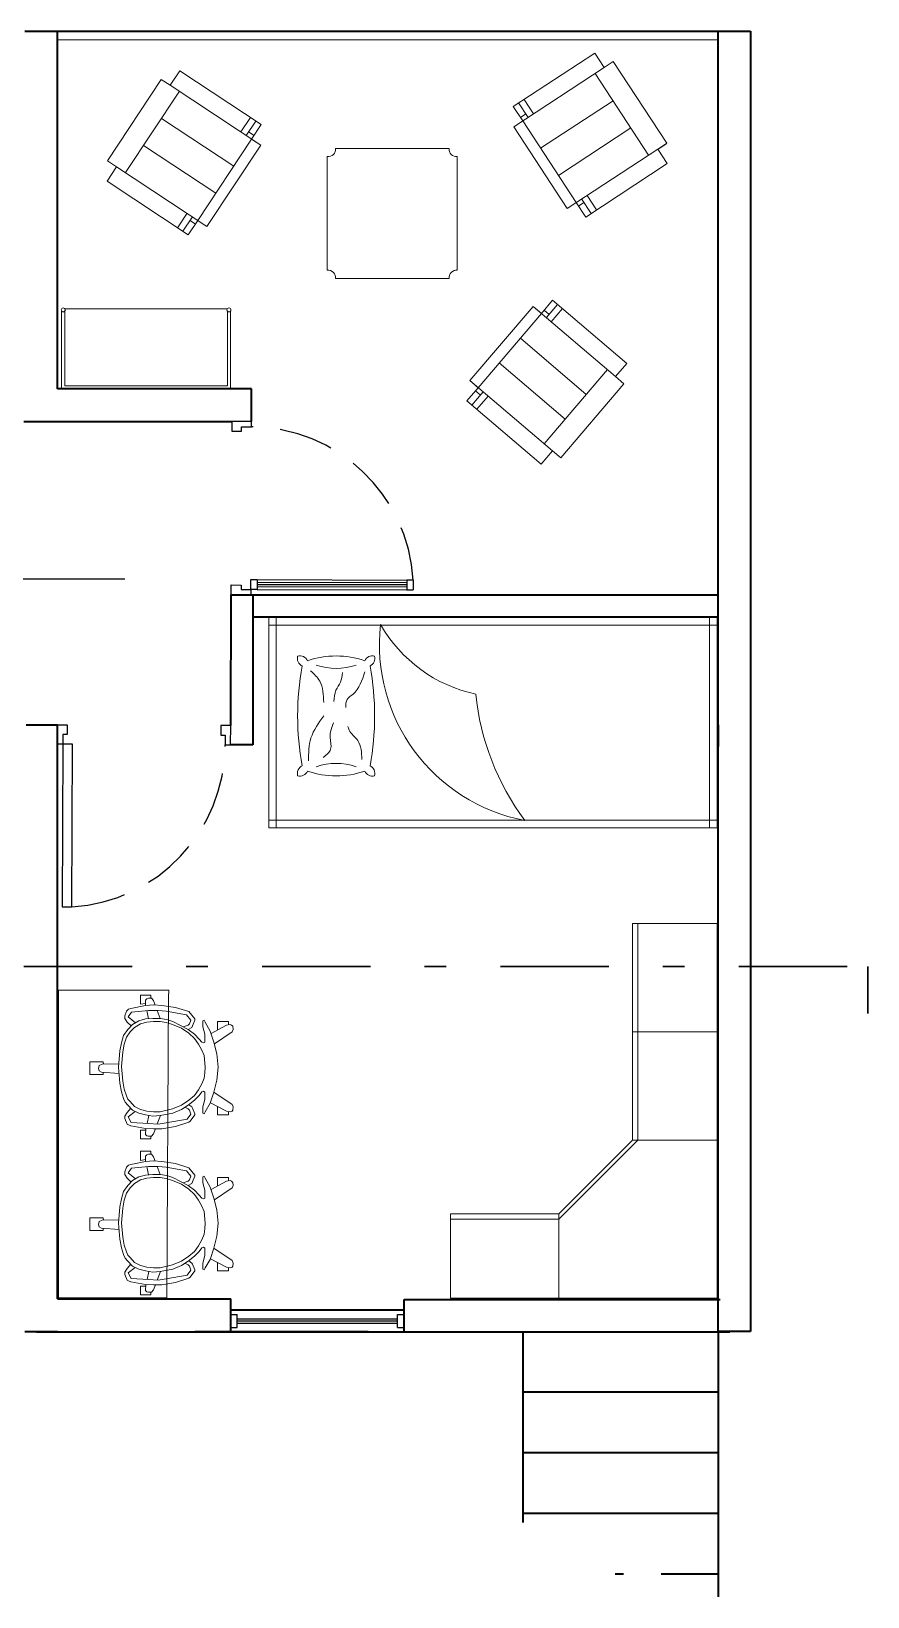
# Model space of a CAD drawing. Header units: millimetres. Extents: x 235.7 to 251.5, y 148.6 to 159.
# Drawn here: x 239.32 to 243.18, y 151.31 to 158.54 of the extents above; entities that cross this region are included whole.
import ezdxf

# ---------------------------------------------------------------- set-up
doc = ezdxf.new("R2010")
doc.units = ezdxf.units.MM
doc.linetypes.add('DASHDOT', pattern=[1, 0.5, -0.25, 0, -0.25])
doc.linetypes.add('HIDDEN', pattern=[0.375, 0.25, -0.125])
for name, color, linetype, lineweight in [('A-DOOR-FULL', 7, 'Continuous', 25), ('A-FLOR-LEVL', 7, 'Continuous', 35), ('A-FURN', 9, 'Continuous', 18), ('A-GLAZ-FULL', 4, 'Continuous', 25), ('A-WALL-FULL', 7, 'Continuous', 35), ('A-WALL-FULL-EXTR', 7, 'Continuous', 35), ('A-WALL-FULL-INTR', 7, 'Continuous', 35)]:
    doc.layers.add(name, color=color, linetype=linetype, lineweight=lineweight)

# ---------------------------------------------------------------- blocks, each defined once
blk = doc.blocks.new('DOOR-75')
for points in [[(-0.07, 0.84), (-0.07, 0.09), (-0.025, 0.09), (-0.025, 0.84), (-0.07, 0.84)], [(-0.775, 0.09), (-0.8, 0.09), (-0.8, 0), (-0.755, 0), (-0.755, 0.045), (-0.775, 0.045), (-0.775, 0.09)], [(-0.025, 0.09), (0, 0.09), (0, 0), (-0.045, 0), (-0.045, 0.045), (-0.025, 0.045), (-0.025, 0.09)]]:
    blk.add_lwpolyline(points)
at = {"linetype": 'HIDDEN'}
blk.add_arc((-0.0225, 0.089), 0.7525, 93.61808, 179.92486, dxfattribs=at)

msp = doc.modelspace()

# ---------------------------------------------------------------- linework, layer by layer
for p, q in [((240.3665, 156.0065), (240.3665, 155.9613)), ((241.0565, 156.0037), (241.0563, 155.9587))]:
    msp.add_line(p, q)
for points in [[(242.215, 157.9933), (242.2568, 158.0207)], [(239.7547, 156.008), (239.19, 156.008), (239.0324, 156.008)]]:
    msp.add_lwpolyline(points)
at = {"layer": 'A-DOOR-FULL'}
for p, q in [((240.3363, 155.9615), (240.3365, 156.0015)), ((240.3665, 155.9613), (240.3363, 155.9615)), ((240.3364, 155.994), (240.3364, 155.994)), ((240.3365, 156.0015), (240.3365, 156.0065)), ((240.3365, 156.0065), (240.3665, 156.0065)), ((240.3665, 156.0065), (241.0565, 156.0037)), ((240.3665, 155.9613), (241.0563, 155.9587)), ((241.0865, 156.0036), (241.0565, 156.0037)), ((241.0865, 156.0036), (241.0863, 155.9586)), ((241.0563, 155.9587), (241.0863, 155.9586))]:
    msp.add_line(p, q, dxfattribs=at)
for points in [[(240.3391, 156.7114), (240.3392, 156.7364), (240.2492, 156.7368), (240.2491, 156.6918), (240.2941, 156.6916), (240.2941, 156.7116), (240.3391, 156.7114)], [(240.3363, 155.9615), (240.3362, 155.9365), (240.2462, 155.9368), (240.2464, 155.9818), (240.2914, 155.9816), (240.2913, 155.9616), (240.3363, 155.9615)]]:
    msp.add_lwpolyline(points, dxfattribs=at)
at = {"layer": 'A-DOOR-FULL', "linetype": 'HIDDEN'}
msp.add_arc((240.3353, 155.959), 0.7525, 3.40187, 89.70865, dxfattribs=at)
at = {"layer": 'A-FLOR-LEVL'}
for p, q in [((241.0439, 152.6359), (240.2439, 152.6359)), ((240.8787, 152.5359), (240.0787, 152.5359)), ((241.5939, 151.6555), (241.5939, 152.5368)), ((242.4939, 152.5368), (242.4939, 151.313)), ((242.4939, 152.2568), (241.5939, 152.2568)), ((242.4939, 151.9768), (241.5939, 151.9768)), ((242.4939, 151.6968), (241.5939, 151.6968)), ((242.0571, 151.4168), (242.0186, 151.4168)), ((242.4939, 151.4168), (242.2313, 151.4168))]:
    msp.add_line(p, q, dxfattribs=at)
at = {"layer": 'A-FURN'}
for p, q in [((239.4439, 158.4968), (242.4939, 158.4968)), ((242.01, 158.397), (242.2568, 158.0207)), ((239.6751, 157.9397), (239.9233, 158.3151)), ((241.2522, 157.9963), (240.7272, 157.9963)), ((240.6897, 157.9588), (240.6897, 157.4338)), ((241.2897, 157.4338), (241.2897, 157.9588)), ((240.7272, 157.3963), (241.2522, 157.3963)), ((239.4632, 157.2457), (239.4631, 156.886)), ((239.4781, 156.9005), (239.4781, 157.2462)), ((240.2278, 157.2563), (239.4782, 157.2563)), ((240.2282, 157.2563), (240.2282, 157.2563)), ((240.2282, 157.246), (240.2282, 156.9005)), ((240.2432, 156.8863), (240.2432, 157.2458)), ((240.2282, 156.9005), (239.4781, 156.9005)), ((241.767, 156.5681), (242.0588, 156.9107)), ((240.4542, 155.7962), (240.4542, 155.8312)), ((242.4542, 155.7962), (242.4542, 155.8312)), ((240.4542, 155.7962), (240.4192, 155.7962)), ((242.4542, 155.7962), (242.4892, 155.7962)), ((240.4542, 154.8962), (240.4192, 154.8962)), ((240.4542, 154.8962), (240.4542, 154.8612)), ((242.4542, 154.8962), (242.4542, 154.8612)), ((242.4542, 154.8962), (242.4892, 154.8962)), ((242.0989, 154.42), (242.1239, 154.42)), ((242.1239, 154.42), (242.1239, 153.92)), ((239.4489, 152.6918), (239.4489, 154.1118)), ((239.4489, 154.1118), (239.9574, 154.1118)), ((239.9573, 154.0943), (239.9489, 152.6918)), ((239.9574, 154.1118), (239.9574, 154.0943)), ((242.0989, 153.92), (242.4889, 153.92)), ((242.1239, 153.92), (242.1239, 153.42)), ((240.0567, 153.507), (240.0505, 153.5025)), ((240.2338, 153.5363), (240.2338, 153.5518)), ((241.7589, 153.055), (242.1239, 153.42)), ((242.0989, 153.42), (242.4889, 153.42)), ((241.7589, 153.08), (241.7589, 152.69)), ((241.2589, 153.055), (241.7589, 153.055)), ((240.0567, 152.7869), (240.0505, 152.7824)), ((240.2338, 152.8163), (240.2338, 152.8317)), ((239.9489, 152.6918), (239.4489, 152.6918))]:
    msp.add_line(p, q, dxfattribs=at)
at = {"layer": 'A-FURN', "color": 1, "linetype": 'DASHDOT', "lineweight": 30}
for p, q in [((239.2889, 154.2218), (243.1844, 154.2218)), ((243.1844, 154.2218), (243.1844, 154.005))]:
    msp.add_line(p, q, dxfattribs=at)
at = {"layer": 'A-FURN', "lineweight": 0}
for p, q in [((239.8757, 154.089), (239.8277, 154.089)), ((239.8277, 154.089), (239.8277, 154.0467)), ((239.8757, 154.0749), (239.8757, 154.089)), ((239.7629, 154.0157), (239.7544, 153.9932)), ((239.7713, 154.0242), (239.7629, 154.0157)), ((239.7826, 154.027), (239.7713, 154.0242)), ((239.8503, 154.0411), (239.7826, 154.027)), ((239.785, 154.0108), (239.8644, 154.0185)), ((239.8277, 154.0467), (239.8503, 154.0505)), ((239.8559, 154.0721), (239.8503, 154.0665)), ((239.8503, 154.0665), (239.8503, 154.0495)), ((239.8503, 154.0495), (239.851, 154.0411)), ((239.887, 154.0439), (239.8503, 154.0411)), ((239.8644, 154.0749), (239.8559, 154.0721)), ((239.8568, 154.0178), (239.865, 153.9803)), ((239.8785, 154.0749), (239.8644, 154.0749)), ((239.8644, 154.0185), (239.9095, 154.0185)), ((239.887, 154.0636), (239.8785, 154.0749)), ((239.8951, 154.0433), (239.887, 154.0636)), ((239.9264, 154.0411), (239.887, 154.0439)), ((239.918, 153.9819), (239.9048, 154.0185)), ((239.9095, 154.0185), (239.9462, 154.0157)), ((239.9885, 154.0326), (239.9264, 154.0411)), ((239.9462, 154.0157), (240.04, 153.9986)), ((240.0505, 154.0129), (239.9885, 154.0326)), ((240.0505, 154.0129), (240.0787, 153.9791)), ((239.7544, 153.9932), (239.7544, 153.9819)), ((239.7544, 153.9819), (239.7657, 153.965)), ((239.7657, 153.965), (239.784, 153.9466)), ((239.7685, 153.9311), (239.7911, 153.9537)), ((239.7701, 153.9885), (239.785, 154.0108)), ((239.8045, 153.9617), (239.7701, 153.9885)), ((239.7995, 153.9396), (239.7798, 153.9198)), ((239.7911, 153.9537), (239.8193, 153.9706)), ((239.8277, 153.9565), (239.7995, 153.9396)), ((239.8193, 153.9706), (239.8503, 153.9791)), ((239.8559, 153.965), (239.8277, 153.9565)), ((239.8503, 153.9791), (239.8841, 153.9819)), ((239.887, 153.9678), (239.8559, 153.965)), ((239.8841, 153.9819), (239.918, 153.9819)), ((239.918, 153.9678), (239.887, 153.9678)), ((239.918, 153.9819), (239.949, 153.9762)), ((239.9462, 153.9621), (239.918, 153.9678)), ((239.9744, 153.9537), (239.9462, 153.9621)), ((239.949, 153.9762), (239.9772, 153.9678)), ((240.0167, 153.9368), (239.9744, 153.9537)), ((239.9772, 153.9678), (240.0477, 153.9311)), ((240.0245, 153.9431), (240.0477, 153.9509)), ((240.059, 153.9734), (240.04, 153.9986)), ((240.0477, 153.9509), (240.0533, 153.9565)), ((240.0646, 153.9396), (240.0477, 153.9311)), ((240.0533, 153.9565), (240.059, 153.9734)), ((240.0674, 153.948), (240.0646, 153.9396)), ((240.0787, 153.9734), (240.0674, 153.948)), ((240.0787, 153.9791), (240.0787, 153.9734)), ((240.1154, 153.9706), (240.121, 153.9734)), ((240.1154, 153.9424), (240.1154, 153.9706)), ((240.1238, 153.9086), (240.1154, 153.9424)), ((240.121, 153.9734), (240.1266, 153.965)), ((240.1266, 153.965), (240.1492, 153.9227)), ((240.2248, 153.9509), (240.1529, 153.9117)), ((240.2338, 153.9678), (240.183, 153.9678)), ((240.183, 153.9678), (240.183, 153.9281)), ((240.2417, 153.9537), (240.2248, 153.9509)), ((240.2338, 153.9523), (240.2338, 153.9678)), ((240.2474, 153.9509), (240.2417, 153.9537)), ((240.253, 153.9452), (240.2474, 153.9509)), ((240.2558, 153.9311), (240.253, 153.9452)), ((239.7319, 153.8324), (239.7403, 153.8691)), ((239.7403, 153.8691), (239.7488, 153.9029)), ((239.7488, 153.9029), (239.7685, 153.9311)), ((239.7629, 153.8945), (239.7516, 153.8634)), ((239.7798, 153.9198), (239.7629, 153.8945)), ((240.0505, 153.9142), (240.0167, 153.9368)), ((240.0477, 153.9311), (240.0759, 153.9086)), ((240.0759, 153.8888), (240.0505, 153.9142)), ((240.0759, 153.9086), (240.0984, 153.886)), ((240.0956, 153.8634), (240.0759, 153.8888)), ((240.0984, 153.886), (240.1097, 153.8719)), ((240.1097, 153.8719), (240.1182, 153.8691)), ((240.1182, 153.8691), (240.1238, 153.8719)), ((240.1238, 153.8719), (240.1238, 153.9086)), ((240.1492, 153.9227), (240.1661, 153.8719)), ((240.1661, 153.8719), (240.1802, 153.8183)), ((240.1682, 153.8638), (240.2502, 153.9198)), ((240.2502, 153.9198), (240.2558, 153.9311)), ((239.7262, 153.7563), (239.7319, 153.8324)), ((239.746, 153.8268), (239.7403, 153.7591)), ((239.7516, 153.8634), (239.746, 153.8268)), ((240.1097, 153.8352), (240.0956, 153.8634)), ((240.121, 153.8099), (240.1097, 153.8352)), ((240.1266, 153.7563), (240.121, 153.8099)), ((240.1802, 153.8183), (240.1858, 153.7563)), ((239.5932, 153.7225), (239.5932, 153.7817)), ((239.5932, 153.7817), (239.6557, 153.7817)), ((239.6557, 153.7225), (239.5932, 153.7225)), ((239.6332, 153.7506), (239.636, 153.7647)), ((239.636, 153.7394), (239.6332, 153.7506)), ((239.636, 153.7647), (239.6501, 153.7704)), ((239.6473, 153.7337), (239.636, 153.7394)), ((239.7285, 153.7272), (239.6473, 153.7337)), ((239.6501, 153.7704), (239.7274, 153.7725)), ((239.6557, 153.7817), (239.656, 153.7705)), ((239.6557, 153.7331), (239.6557, 153.7225)), ((239.7319, 153.683), (239.7262, 153.7563)), ((239.7403, 153.7591), (239.746, 153.6914)), ((240.121, 153.7055), (240.1238, 153.7309)), ((240.1238, 153.7309), (240.1266, 153.7563)), ((240.1858, 153.7563), (240.1802, 153.6971)), ((239.7403, 153.6435), (239.7319, 153.683)), ((239.746, 153.6914), (239.7516, 153.6548)), ((239.7516, 153.6548), (239.7629, 153.6238)), ((240.0759, 153.6266), (240.0956, 153.652)), ((240.0956, 153.652), (240.1097, 153.6802)), ((240.1097, 153.6802), (240.121, 153.7055)), ((240.1802, 153.6971), (240.1661, 153.6407)), ((239.7488, 153.6125), (239.7403, 153.6435)), ((239.7572, 153.5956), (239.7488, 153.6125)), ((239.7685, 153.5815), (239.7572, 153.5956)), ((239.7629, 153.6238), (239.7685, 153.6097)), ((239.7685, 153.6097), (239.7798, 153.5984)), ((239.7911, 153.5589), (239.7685, 153.5815)), ((239.7798, 153.5984), (239.7995, 153.5758)), ((239.9744, 153.5645), (240.0167, 153.5815)), ((240.0167, 153.5815), (240.0505, 153.604)), ((240.0477, 153.5815), (240.0167, 153.5617)), ((240.0759, 153.604), (240.0477, 153.5815)), ((240.0646, 153.573), (240.0498, 153.5828)), ((240.0505, 153.604), (240.0759, 153.6266)), ((240.0984, 153.6266), (240.0759, 153.604)), ((240.1097, 153.6435), (240.0984, 153.6266)), ((240.1182, 153.6463), (240.1097, 153.6435)), ((240.1154, 153.573), (240.1238, 153.6068)), ((240.1238, 153.6407), (240.1182, 153.6463)), ((240.1238, 153.6068), (240.1238, 153.6407)), ((240.1492, 153.5899), (240.1266, 153.5504)), ((240.1661, 153.6407), (240.1492, 153.5899)), ((240.2248, 153.5533), (240.1508, 153.5927)), ((240.1661, 153.6407), (240.2502, 153.5843)), ((240.2502, 153.5843), (240.2558, 153.573)), ((239.7544, 153.5307), (239.7657, 153.5476)), ((239.7544, 153.5194), (239.7544, 153.5307)), ((239.7652, 153.4943), (239.7544, 153.5194)), ((239.7657, 153.5476), (239.7826, 153.5674)), ((239.8033, 153.5528), (239.7697, 153.5269)), ((239.7697, 153.5269), (239.7846, 153.502)), ((239.8193, 153.5448), (239.7911, 153.5589)), ((239.7995, 153.5758), (239.8277, 153.5617)), ((239.8503, 153.5363), (239.8193, 153.5448)), ((239.8277, 153.5617), (239.8559, 153.5533)), ((239.8841, 153.5307), (239.8503, 153.5363)), ((239.8559, 153.5533), (239.887, 153.5504)), ((239.8577, 153.4973), (239.8654, 153.5338)), ((239.918, 153.5335), (239.8841, 153.5307)), ((239.887, 153.5504), (239.918, 153.5504)), ((239.9204, 153.534), (239.9046, 153.4944)), ((239.918, 153.5504), (239.9744, 153.5645)), ((239.9772, 153.5448), (239.918, 153.5335)), ((239.9462, 153.4997), (240.042, 153.5166)), ((240.0167, 153.5617), (239.9772, 153.5448)), ((240.0322, 153.5716), (240.0477, 153.5645)), ((240.059, 153.5392), (240.042, 153.5166)), ((240.0477, 153.5645), (240.0533, 153.5589)), ((240.0533, 153.5589), (240.059, 153.5392)), ((240.0567, 153.507), (240.0787, 153.5363)), ((240.0674, 153.5674), (240.0646, 153.573)), ((240.0787, 153.542), (240.0674, 153.5674)), ((240.0787, 153.5363), (240.0787, 153.542)), ((240.1154, 153.5448), (240.1154, 153.573)), ((240.121, 153.542), (240.1154, 153.5448)), ((240.1266, 153.5504), (240.121, 153.542)), ((240.183, 153.5363), (240.183, 153.5755)), ((240.2338, 153.5363), (240.183, 153.5363)), ((240.2417, 153.5504), (240.2248, 153.5533)), ((240.2502, 153.5533), (240.2417, 153.5504)), ((240.253, 153.5589), (240.2502, 153.5533)), ((240.2558, 153.573), (240.253, 153.5589)), ((239.7713, 153.4912), (239.7652, 153.4943)), ((239.7826, 153.4856), (239.7713, 153.4912)), ((239.8503, 153.4743), (239.7826, 153.4856)), ((239.7846, 153.502), (239.8644, 153.4969)), ((239.8277, 153.4658), (239.852, 153.4658)), ((239.8277, 153.4264), (239.8277, 153.4658)), ((239.887, 153.4715), (239.8503, 153.4743)), ((239.8503, 153.4461), (239.8527, 153.4741)), ((239.8559, 153.4405), (239.8503, 153.4461)), ((239.8644, 153.4377), (239.8559, 153.4405)), ((239.8644, 153.4969), (239.9095, 153.494)), ((239.8785, 153.4377), (239.8644, 153.4377)), ((239.8757, 153.4377), (239.8757, 153.4264)), ((239.887, 153.4489), (239.8785, 153.4377)), ((239.9264, 153.4715), (239.887, 153.4715)), ((239.896, 153.4715), (239.887, 153.4489)), ((239.9095, 153.494), (239.9462, 153.4997)), ((239.9885, 153.4828), (239.9264, 153.4715)), ((240.0505, 153.5025), (239.9885, 153.4828)), ((239.8757, 153.4264), (239.8277, 153.4264)), ((239.8757, 153.3689), (239.8277, 153.3689)), ((239.8277, 153.3689), (239.8277, 153.3266)), ((239.8757, 153.3548), (239.8757, 153.3689)), ((239.7629, 153.2956), (239.7544, 153.2731)), ((239.7713, 153.3041), (239.7629, 153.2956)), ((239.7701, 153.2684), (239.785, 153.2908)), ((239.7826, 153.3069), (239.7713, 153.3041)), ((239.8503, 153.321), (239.7826, 153.3069)), ((239.785, 153.2908), (239.8644, 153.2985)), ((239.8277, 153.3266), (239.8503, 153.3304)), ((239.8559, 153.352), (239.8503, 153.3464)), ((239.8503, 153.3464), (239.8503, 153.3295)), ((239.8503, 153.3295), (239.851, 153.321)), ((239.887, 153.3238), (239.8503, 153.321)), ((239.8644, 153.3548), (239.8559, 153.352)), ((239.8568, 153.2977), (239.865, 153.2602)), ((239.8785, 153.3548), (239.8644, 153.3548)), ((239.8644, 153.2985), (239.9095, 153.2985)), ((239.887, 153.3436), (239.8785, 153.3548)), ((239.8951, 153.3232), (239.887, 153.3436)), ((239.9264, 153.321), (239.887, 153.3238)), ((239.918, 153.2618), (239.9048, 153.2985)), ((239.9095, 153.2985), (239.9462, 153.2956)), ((239.9885, 153.3126), (239.9264, 153.321)), ((239.9462, 153.2956), (240.04, 153.2786)), ((240.0505, 153.2928), (239.9885, 153.3126)), ((240.0505, 153.2928), (240.0787, 153.259)), ((239.7544, 153.2731), (239.7544, 153.2618)), ((239.7544, 153.2618), (239.7657, 153.2449)), ((239.7657, 153.2449), (239.784, 153.2265)), ((239.7685, 153.211), (239.7911, 153.2336)), ((239.8045, 153.2416), (239.7701, 153.2684)), ((239.7995, 153.2195), (239.7798, 153.1998)), ((239.7911, 153.2336), (239.8193, 153.2505)), ((239.8277, 153.2364), (239.7995, 153.2195)), ((239.8193, 153.2505), (239.8503, 153.259)), ((239.8559, 153.2449), (239.8277, 153.2364)), ((239.8503, 153.259), (239.8841, 153.2618)), ((239.887, 153.2477), (239.8559, 153.2449)), ((239.8841, 153.2618), (239.918, 153.2618)), ((239.918, 153.2477), (239.887, 153.2477)), ((239.918, 153.2618), (239.949, 153.2562)), ((239.9462, 153.2421), (239.918, 153.2477)), ((239.9744, 153.2336), (239.9462, 153.2421)), ((239.949, 153.2562), (239.9772, 153.2477)), ((240.0167, 153.2167), (239.9744, 153.2336)), ((239.9772, 153.2477), (240.0477, 153.211)), ((240.0505, 153.1941), (240.0167, 153.2167)), ((240.0245, 153.2231), (240.0477, 153.2308)), ((240.059, 153.2533), (240.04, 153.2786)), ((240.0477, 153.2308), (240.0533, 153.2364)), ((240.0646, 153.2195), (240.0477, 153.211)), ((240.0533, 153.2364), (240.059, 153.2533)), ((240.0674, 153.228), (240.0646, 153.2195)), ((240.0787, 153.2533), (240.0674, 153.228)), ((240.0787, 153.259), (240.0787, 153.2533)), ((240.1154, 153.2505), (240.121, 153.2533)), ((240.1154, 153.2223), (240.1154, 153.2505)), ((240.1238, 153.1885), (240.1154, 153.2223)), ((240.121, 153.2533), (240.1266, 153.2449)), ((240.1266, 153.2449), (240.1492, 153.2026)), ((240.2248, 153.2308), (240.1529, 153.1916)), ((240.2338, 153.2477), (240.183, 153.2477)), ((240.183, 153.2477), (240.183, 153.208)), ((240.2417, 153.2336), (240.2248, 153.2308)), ((240.2338, 153.2322), (240.2338, 153.2477)), ((240.2474, 153.2308), (240.2417, 153.2336)), ((240.253, 153.2251), (240.2474, 153.2308)), ((240.2558, 153.211), (240.253, 153.2251)), ((239.7319, 153.1123), (239.7403, 153.149)), ((239.7403, 153.149), (239.7488, 153.1828)), ((239.7488, 153.1828), (239.7685, 153.211)), ((239.7629, 153.1744), (239.7516, 153.1434)), ((239.7798, 153.1998), (239.7629, 153.1744)), ((240.0477, 153.211), (240.0759, 153.1885)), ((240.0759, 153.1687), (240.0505, 153.1941)), ((240.0759, 153.1885), (240.0984, 153.1659)), ((240.0956, 153.1434), (240.0759, 153.1687)), ((240.0984, 153.1659), (240.1097, 153.1518)), ((240.1097, 153.1518), (240.1182, 153.149)), ((240.1182, 153.149), (240.1238, 153.1518)), ((240.1238, 153.1518), (240.1238, 153.1885)), ((240.1492, 153.2026), (240.1661, 153.1518)), ((240.1661, 153.1518), (240.1802, 153.0982)), ((240.1682, 153.1438), (240.2502, 153.1998)), ((240.2502, 153.1998), (240.2558, 153.211)), ((239.7262, 153.0362), (239.7319, 153.1123)), ((239.746, 153.1067), (239.7403, 153.039)), ((239.7516, 153.1434), (239.746, 153.1067)), ((240.1097, 153.1152), (240.0956, 153.1434)), ((240.121, 153.0898), (240.1097, 153.1152)), ((240.1266, 153.0362), (240.121, 153.0898)), ((240.1802, 153.0982), (240.1858, 153.0362)), ((239.5932, 153.0024), (239.5932, 153.0616)), ((239.5932, 153.0616), (239.6557, 153.0616)), ((239.6557, 153.0024), (239.5932, 153.0024)), ((239.6332, 153.0306), (239.636, 153.0447)), ((239.636, 153.0193), (239.6332, 153.0306)), ((239.636, 153.0447), (239.6501, 153.0503)), ((239.6473, 153.0137), (239.636, 153.0193)), ((239.7285, 153.0072), (239.6473, 153.0137)), ((239.6501, 153.0503), (239.7274, 153.0524)), ((239.6557, 153.0616), (239.656, 153.0505)), ((239.6557, 153.013), (239.6557, 153.0024)), ((239.7319, 152.9629), (239.7262, 153.0362)), ((239.7403, 153.039), (239.746, 152.9714)), ((240.121, 152.9855), (240.1238, 153.0108)), ((240.1238, 153.0108), (240.1266, 153.0362)), ((240.1858, 153.0362), (240.1802, 152.977)), ((239.7403, 152.9234), (239.7319, 152.9629)), ((239.746, 152.9714), (239.7516, 152.9347)), ((239.7516, 152.9347), (239.7629, 152.9037)), ((240.0759, 152.9065), (240.0956, 152.9319)), ((240.0956, 152.9319), (240.1097, 152.9601)), ((240.1097, 152.9601), (240.121, 152.9855)), ((240.1802, 152.977), (240.1661, 152.9206)), ((239.7488, 152.8924), (239.7403, 152.9234)), ((239.7572, 152.8755), (239.7488, 152.8924)), ((239.7685, 152.8614), (239.7572, 152.8755)), ((239.7629, 152.9037), (239.7685, 152.8896)), ((239.7685, 152.8896), (239.7798, 152.8783)), ((239.7911, 152.8388), (239.7685, 152.8614)), ((239.7798, 152.8783), (239.7995, 152.8557)), ((239.7995, 152.8557), (239.8277, 152.8416)), ((239.9744, 152.8445), (240.0167, 152.8614)), ((240.0167, 152.8614), (240.0505, 152.8839)), ((240.0477, 152.8614), (240.0167, 152.8416)), ((240.0759, 152.8839), (240.0477, 152.8614)), ((240.0646, 152.8529), (240.0498, 152.8628)), ((240.0505, 152.8839), (240.0759, 152.9065)), ((240.0984, 152.9065), (240.0759, 152.8839)), ((240.1097, 152.9234), (240.0984, 152.9065)), ((240.1182, 152.9262), (240.1097, 152.9234)), ((240.1154, 152.8529), (240.1238, 152.8868)), ((240.1238, 152.9206), (240.1182, 152.9262)), ((240.1238, 152.8868), (240.1238, 152.9206)), ((240.1492, 152.8698), (240.1266, 152.8304)), ((240.1661, 152.9206), (240.1492, 152.8698)), ((240.2248, 152.8332), (240.1508, 152.8726)), ((240.1661, 152.9206), (240.2502, 152.8642)), ((240.183, 152.8163), (240.183, 152.8554)), ((240.2502, 152.8642), (240.2558, 152.8529)), ((239.7544, 152.8106), (239.7657, 152.8275)), ((239.7544, 152.7993), (239.7544, 152.8106)), ((239.7652, 152.7742), (239.7544, 152.7993)), ((239.7657, 152.8275), (239.7826, 152.8473)), ((239.8033, 152.8327), (239.7697, 152.8068)), ((239.7697, 152.8068), (239.7846, 152.7819)), ((239.8193, 152.8247), (239.7911, 152.8388)), ((239.8503, 152.8163), (239.8193, 152.8247)), ((239.8277, 152.8416), (239.8559, 152.8332)), ((239.8841, 152.8106), (239.8503, 152.8163)), ((239.8559, 152.8332), (239.887, 152.8304)), ((239.8577, 152.7772), (239.8654, 152.8138)), ((239.918, 152.8134), (239.8841, 152.8106)), ((239.887, 152.8304), (239.918, 152.8304)), ((239.9204, 152.8139), (239.9046, 152.7743)), ((239.918, 152.8304), (239.9744, 152.8445)), ((239.9772, 152.8247), (239.918, 152.8134)), ((239.9462, 152.7796), (240.042, 152.7965)), ((240.0167, 152.8416), (239.9772, 152.8247)), ((240.0322, 152.8515), (240.0477, 152.8445)), ((240.059, 152.8191), (240.042, 152.7965)), ((240.0477, 152.8445), (240.0533, 152.8388)), ((240.0533, 152.8388), (240.059, 152.8191)), ((240.0567, 152.7869), (240.0787, 152.8163)), ((240.0674, 152.8473), (240.0646, 152.8529)), ((240.0787, 152.8219), (240.0674, 152.8473)), ((240.0787, 152.8163), (240.0787, 152.8219)), ((240.1154, 152.8247), (240.1154, 152.8529)), ((240.121, 152.8219), (240.1154, 152.8247)), ((240.1266, 152.8304), (240.121, 152.8219)), ((240.2338, 152.8163), (240.183, 152.8163)), ((240.2417, 152.8304), (240.2248, 152.8332)), ((240.2502, 152.8332), (240.2417, 152.8304)), ((240.253, 152.8388), (240.2502, 152.8332)), ((240.2558, 152.8529), (240.253, 152.8388)), ((239.7713, 152.7711), (239.7652, 152.7742)), ((239.7826, 152.7655), (239.7713, 152.7711)), ((239.8503, 152.7542), (239.7826, 152.7655)), ((239.7846, 152.7819), (239.8644, 152.7768)), ((239.8277, 152.7458), (239.852, 152.7458)), ((239.8277, 152.7063), (239.8277, 152.7458)), ((239.887, 152.7514), (239.8503, 152.7542)), ((239.8503, 152.726), (239.8527, 152.754)), ((239.8559, 152.7204), (239.8503, 152.726)), ((239.8644, 152.7176), (239.8559, 152.7204)), ((239.8644, 152.7768), (239.9095, 152.774)), ((239.8785, 152.7176), (239.8644, 152.7176)), ((239.8757, 152.7176), (239.8757, 152.7063)), ((239.887, 152.7289), (239.8785, 152.7176)), ((239.9264, 152.7514), (239.887, 152.7514)), ((239.896, 152.7514), (239.887, 152.7289)), ((239.9095, 152.774), (239.9462, 152.7796)), ((239.9885, 152.7627), (239.9264, 152.7514)), ((240.0505, 152.7824), (239.9885, 152.7627)), ((239.8757, 152.7063), (239.8277, 152.7063))]:
    msp.add_line(p, q, dxfattribs=at)
at = {"layer": 'A-FURN'}
for points in [[(241.8386, 157.7465), (241.8825, 157.6796), (242.2588, 157.9264), (242.215, 157.9933), (241.7968, 157.7191), (241.5501, 158.0955), (241.9682, 158.3696), (241.9244, 158.4365), (241.548, 158.1898), (241.5919, 158.1229)], [(240.3404, 158.0394), (240.3845, 158.1061), (240.0091, 158.3543), (239.965, 158.2875), (240.3821, 158.0118), (240.1339, 157.6364), (239.7168, 157.9121), (239.6727, 157.8454), (240.0481, 157.5973), (240.0922, 157.664)], [(241.9682, 158.3696), (242.01, 158.397)], [(239.965, 158.2875), (239.9233, 158.3151)], [(241.6741, 157.9974), (242.0087, 158.2167)], [(240.2576, 157.9143), (239.924, 158.1348)], [(241.8386, 157.7465), (241.7968, 157.7191), (241.5501, 158.0955), (241.5919, 158.1229)], [(241.8386, 157.7465), (241.5919, 158.1229)], [(241.7564, 157.872), (242.0909, 158.0913)], [(240.1749, 157.7891), (239.8412, 158.0097)], [(240.3404, 158.0394), (240.0922, 157.664)], [(240.3404, 158.0394), (240.3821, 158.0118), (240.1339, 157.6364), (240.0922, 157.664)], [(239.7168, 157.9121), (239.6751, 157.9397)], [(241.3863, 156.8923), (241.3345, 156.8314), (241.677, 156.5396), (241.7289, 156.6005), (241.3483, 156.9247), (241.6401, 157.2673), (242.0207, 156.9431), (242.0726, 157.004), (241.73, 157.2958), (241.6781, 157.2349)], [(241.3863, 156.8923), (241.3483, 156.9247), (241.6401, 157.2673), (241.6781, 157.2349)], [(241.3863, 156.8923), (241.6781, 157.2349)], [(241.5809, 157.1207), (241.8854, 156.8613)], [(241.4836, 157.0065), (241.7881, 156.7471)], [(242.0207, 156.9431), (242.0588, 156.9107)], [(241.7289, 156.6005), (241.767, 156.5681)], [(242.4892, 154.8612), (240.4192, 154.8612), (240.4192, 155.8312), (242.4892, 155.8312), (242.4892, 154.8612)]]:
    msp.add_lwpolyline(points, dxfattribs=at)
for points, elevation in [([(242.1731, 157.9658), (241.9264, 158.3422)], 0.375), ([(240.0067, 158.26), (239.7585, 157.8846)], 0.375), ([(241.617, 158.1393), (241.5731, 158.2062)], 0.47), ([(241.6421, 158.1558), (241.5982, 158.2227)], 0.67), ([(240.3344, 158.1392), (240.2903, 158.0725)], 0.67), ([(241.606, 158.156), (241.5809, 158.1396)], 0.47), ([(240.3595, 158.1227), (240.3153, 158.0559)], 0.64), ([(240.3264, 158.0726), (240.3514, 158.0561)], 0.47), ([(241.9327, 157.7125), (241.8888, 157.7794)], 0.67), ([(240.0422, 157.6971), (239.998, 157.6303)], 0.67), ([(241.8747, 157.7463), (241.8496, 157.7298)], 0.47), ([(241.9076, 157.6961), (241.8637, 157.763)], 0.64), ([(240.0672, 157.6805), (240.0231, 157.6138)], 0.47), ([(240.0562, 157.6638), (240.0812, 157.6473)], 0.47), ([(241.701, 157.2154), (241.7529, 157.2763)], 0.47), ([(241.714, 157.2307), (241.6911, 157.2501)], 0.47), ([(241.7238, 157.196), (241.7757, 157.2569)], 0.67), ([(241.6909, 156.6329), (241.9827, 156.9755)], 0.375), ([(241.3573, 156.812), (241.4092, 156.8729)], 0.64), ([(241.3962, 156.8576), (241.3734, 156.8771)], 0.47), ([(241.3801, 156.7925), (241.432, 156.8534)], 0.67)]:
    msp.add_lwpolyline(points, dxfattribs=dict(at, elevation=elevation))
for points in [[(242.4542, 154.8962), (240.4542, 154.8962), (240.4542, 155.7962), (242.4542, 155.7962)], [(241.2589, 152.69), (242.4889, 152.69), (242.4889, 154.42), (242.0989, 154.42), (242.0989, 153.42), (241.7589, 153.08), (241.2589, 153.08)]]:
    msp.add_lwpolyline(points, close=True, dxfattribs=at)
msp.add_lwpolyline([(241.3748, 155.4782, 0.134525), (241.6012, 154.8951, -0.392632), (240.9357, 155.7993, 0.214426)], format="xyb", close=True, dxfattribs=at)
for centre in [(239.4705, 157.2513), (240.2357, 157.2512)]:
    msp.add_circle(centre, 0.00918, dxfattribs=at)
for centre, start, end in [((240.6939, 157.9921), 262.85944, 7.14056), ((241.2856, 157.9921), 172.85944, 277.14056), ((240.6939, 157.4005), 352.85944, 97.14056), ((241.2856, 157.4005), 82.85944, 187.14056)]:
    msp.add_arc(centre, 0.0336, start, end, dxfattribs=at)
at = {"layer": 'A-FURN', "ltscale": 0.2}
for centre, radius, start, end in [((240.5914, 155.6436), 0.04, 165.51665, 244.20995), ((240.5627, 155.6149), 0.04, 25.79005, 104.48335), ((241.8067, 155.3775), 1.254, 169.42346, 190.57654), ((240.7304, 155.2434), 0.4107, 71.28525, 108.71475), ((240.7304, 155.8818), 0.2851, 251.15984, 288.84016), ((240.8982, 155.6149), 0.04, 75.51665, 154.20995), ((240.8695, 155.6436), 0.04, 295.79005, 14.48335), ((239.6542, 155.3775), 1.254, 349.42346, 10.57654), ((240.5914, 155.1113), 0.04, 115.79005, 194.48335), ((240.5627, 155.14), 0.04, 255.51665, 334.20995), ((240.7304, 155.5116), 0.4107, 251.28525, 288.71475), ((240.7304, 154.8731), 0.2851, 71.15984, 108.84016), ((240.8982, 155.14), 0.04, 205.79005, 284.48335), ((240.8695, 155.1113), 0.04, 345.51665, 64.20995)]:
    msp.add_arc(centre, radius, start, end, dxfattribs=at)
for points in [[(240.6118, 155.586), (240.6548, 155.538), (240.673, 155.4387)], [(240.7599, 155.5772), (240.7504, 155.5327), (240.7297, 155.4959), (240.7203, 155.4437)], [(240.8629, 155.5811), (240.8068, 155.4771), (240.7812, 155.4536), (240.7751, 155.4159)], [(240.6029, 155.1696), (240.6142, 155.2759), (240.6733, 155.3776)], [(240.6711, 155.1859), (240.705, 155.224), (240.7026, 155.2784), (240.7184, 155.3456)], [(240.8487, 155.1768), (240.8304, 155.2639), (240.7906, 155.3122), (240.7847, 155.3292)]]:
    msp.add_spline(points, degree=3, dxfattribs=at)
at = {"layer": 'A-GLAZ-FULL'}
for p, q in [((240.3665, 155.994), (241.0564, 155.9939)), ((240.3665, 155.984), (241.0564, 155.9839)), ((240.3665, 155.974), (241.0564, 155.9739)), ((240.2439, 152.6159), (240.2739, 152.6159)), ((240.2739, 152.5959), (241.0139, 152.5959)), ((240.2739, 152.5859), (241.0139, 152.5859)), ((240.2739, 152.5759), (241.0139, 152.5759)), ((241.0139, 152.6159), (241.0439, 152.6159)), ((240.2439, 152.5559), (240.2739, 152.5559)), ((241.0139, 152.5559), (241.0439, 152.5559))]:
    msp.add_line(p, q, dxfattribs=at)
at = {"layer": 'A-GLAZ-FULL', "ltscale": 0.001}
for p, q in [((240.2739, 152.5559), (240.2739, 152.6159)), ((241.0139, 152.5559), (241.0139, 152.6159))]:
    msp.add_line(p, q, dxfattribs=at)
at = {"layer": 'A-WALL-FULL'}
for p, q in [((242.4939, 155.9368), (242.4939, 156.0368)), ((240.2462, 155.9368), (240.3462, 155.9368)), ((242.4939, 155.3368), (242.4939, 155.2368)), ((242.6439, 152.5368), (242.4939, 152.5368))]:
    msp.add_line(p, q, dxfattribs=at)
at = {"layer": 'A-WALL-FULL-EXTR'}
for p, q in [((239.2939, 158.5368), (239.4439, 158.5368)), ((239.4439, 158.5368), (242.4939, 158.5368)), ((242.4939, 152.5368), (242.4939, 158.5368)), ((242.4939, 158.5368), (242.6439, 158.5368)), ((242.6439, 158.5368), (242.6439, 152.5368)), ((239.4439, 152.6868), (240.2439, 152.6868)), ((240.2439, 152.5376), (240.2439, 152.6868)), ((241.0439, 152.5359), (241.0439, 152.685)), ((241.0439, 152.685), (242.5039, 152.685)), ((239.2939, 152.5368), (239.4439, 152.5368)), ((239.3474, 152.5359), (242.5487, 152.5359))]:
    msp.add_line(p, q, dxfattribs=at)
at = {"layer": 'A-WALL-FULL-INTR'}
for p, q in [((239.4439, 157.2572), (239.4439, 158.5368)), ((239.4439, 156.8864), (239.4439, 157.2629)), ((240.3398, 156.8864), (239.4439, 156.8864)), ((240.3392, 156.7364), (240.3398, 156.8864)), ((239.2894, 156.7368), (239.4439, 156.7368)), ((239.4439, 156.7368), (240.2492, 156.7368)), ((240.2439, 155.3338), (240.2462, 155.9368)), ((240.2462, 155.9368), (242.4939, 155.9368)), ((240.3462, 155.9368), (240.3462, 155.2438)), ((240.3446, 155.8354), (242.4939, 155.8354)), ((239.2989, 155.3368), (239.4439, 155.3368)), ((239.4439, 153.8868), (239.4439, 155.3368)), ((240.3462, 155.2438), (240.2436, 155.2438)), ((239.4439, 152.6868), (239.4439, 153.8868))]:
    msp.add_line(p, q, dxfattribs=at)

# ---------------------------------------------------------------- block references
at = {"layer": 'A-DOOR-FULL', "rotation": 179.7837897678387}
msp.add_blockref('DOOR-75', (239.4439, 155.3368), dxfattribs=at)

doc.saveas('drawing.dxf')
